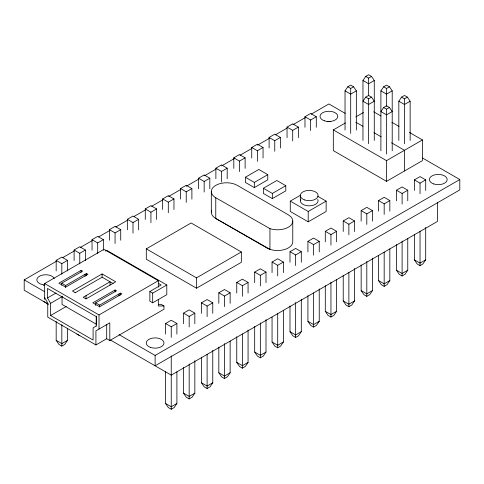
<?xml version="1.0" encoding="UTF-8"?>
<svg xmlns="http://www.w3.org/2000/svg" width="484" height="484" viewBox="0 0 484 484"><rect width="100%" height="100%" fill="white"/><g stroke="black" fill="none" stroke-linecap="round" stroke-linejoin="round"><path stroke-width="0.73" d="M67.488 328.279L67.488 340.355L64.741 344.426L61.831 346.108L58.921 344.426L56.174 340.355L56.174 321.491M345.031 130.093L345.031 90.859L347.778 86.787L350.688 85.105L353.598 86.787L356.345 90.859L356.345 130.093M362.964 140.445L362.964 80.507L365.71 76.43L368.62 74.748L371.531 76.43L374.277 80.507L374.277 140.445M365.71 97.139L362.964 101.217L368.62 104.477L374.277 101.217L371.531 97.139L368.62 95.457L365.71 97.139L368.62 98.821L371.531 97.139M380.896 150.802L380.896 90.859L383.643 86.787L386.553 85.105L389.463 86.787L392.209 90.859L392.209 150.802M176.902 371.803L176.902 403.493L174.155 407.57L171.245 409.252L168.335 407.57L165.588 403.493L165.588 371.803M383.643 107.49L380.896 111.568L386.553 114.835L392.209 111.568L389.463 107.49L386.553 105.808L383.643 107.49L386.553 109.172L389.463 107.49M194.834 360.695L194.834 393.141L192.088 397.213L189.177 398.895L186.267 397.213L183.521 393.141L183.521 367.489M398.828 140.445L398.828 101.217L401.575 97.139L404.485 95.457L407.395 97.139L410.142 101.217L410.142 140.445M212.766 350.343L212.766 382.784L210.02 386.861L207.11 388.543L204.2 386.861L201.453 382.784L201.453 357.131M230.136 341.069L230.136 372.759L227.389 376.836L224.479 378.518L221.569 376.836L218.822 372.759L218.822 347.107M248.068 329.961L248.068 362.407L245.321 366.485L242.411 368.161L239.501 366.485L236.755 362.407L236.755 336.755M266 319.609L266 352.049L263.254 356.127L260.344 357.809L257.434 356.127L254.687 352.049L254.687 326.404M283.37 310.335L283.37 342.025L280.623 346.102L277.713 347.784L274.803 346.102L272.056 342.025L272.056 317.129M301.302 299.233L301.302 331.673L298.555 335.751L295.645 337.427L292.735 335.751L289.989 331.673L289.989 306.021M319.234 288.875L319.234 321.322L316.488 325.393L313.578 327.075L310.668 325.393L307.921 321.322L307.921 295.67M336.604 279.607L336.604 311.291L333.857 315.368L330.947 317.05L328.031 315.368L325.29 311.291L325.29 285.639M354.536 268.499L354.536 300.939L351.789 305.017L348.879 306.693L345.963 305.017L343.223 300.939L343.223 275.287M372.468 258.141L372.468 290.588L369.722 294.659L366.811 296.341L363.901 294.659L361.155 290.588L361.155 264.936M389.832 248.873L389.832 280.557L387.085 284.634L384.175 286.316L381.265 284.634L378.518 280.557L378.518 255.661M407.764 238.515L407.764 270.205L405.023 274.283L402.107 275.965L399.197 274.283L396.45 270.205L396.45 244.553M425.696 227.407L425.696 259.854L422.956 263.925L420.039 265.607L417.129 263.925L414.383 259.854L414.383 234.202M347.778 86.787L350.688 88.463L353.598 86.787M365.71 76.43L368.62 78.112L371.531 76.43M56.174 270.943L56.174 260.38L61.831 257.113L67.488 260.38L67.488 270.943M74.106 260.586L74.106 250.028L79.763 246.761L85.42 250.028L85.42 260.586M92.039 250.234L92.039 239.671L97.695 236.404L103.352 239.671L103.352 250.234M109.408 240.209L109.408 229.646L115.065 226.379L120.722 229.646L120.722 240.209M127.34 229.852L127.34 219.294L132.997 216.027L138.654 219.294L138.654 229.852M145.273 219.5L145.273 208.937L150.929 205.676L156.586 208.937L156.586 219.5M162.642 209.475L162.642 198.912L168.299 195.645L173.956 198.912L173.956 209.475M180.574 199.124L180.574 188.56L186.231 185.293L191.888 188.56L191.888 199.124M198.507 188.766L198.507 178.203L204.163 174.942L209.82 178.203L209.82 188.766M215.876 178.741L215.876 168.178L221.533 164.911L227.19 168.178L227.19 178.741M233.808 168.39L233.808 157.826L239.465 154.559L245.122 157.826L245.122 168.39M251.74 158.032L251.74 147.469L257.397 144.208L263.054 147.469L263.054 158.032M269.104 148.007L269.104 137.444L274.761 134.177L280.418 137.444L280.418 148.007M287.042 137.656L287.042 127.092L292.699 123.825L298.356 127.092L298.356 137.656M304.974 127.298L304.974 116.741L310.631 113.474L316.288 116.741L316.288 127.298M43.899 301.629L48.382 304.218L24.2 290.225L24.2 279.873L56.241 261.378M62.775 257.603L74.548 250.803M80.429 247.409L92.202 240.615M98.736 236.839L109.856 230.42M115.737 227.02L127.51 220.226M134.044 216.451L145.164 210.038M151.698 206.263L162.818 199.844M168.698 196.444L180.471 189.649M186.352 186.255L198.779 179.08M204.659 175.686L216.433 168.892M221.66 165.867L234.087 158.698M239.967 155.297L251.74 148.503M257.621 145.109L269.394 138.309M275.275 134.915L287.048 128.121M292.929 124.721L305.356 117.552M311.236 114.151L328.89 103.957L345.255 113.407M356.345 90.859L350.688 94.126L345.031 90.859M374.277 80.507L368.62 83.774L362.964 80.507M56.174 260.38L61.831 263.647L67.488 260.38M74.106 250.028L79.763 253.289L85.42 250.028M92.039 239.671L97.695 242.938L103.352 239.671M109.408 229.646L115.065 232.913L120.722 229.646M127.34 219.294L132.997 222.555L138.654 219.294M145.273 208.937L150.929 212.204L156.586 208.937M162.642 198.912L168.299 202.179L173.956 198.912M180.574 188.56L186.231 191.821L191.888 188.56M198.507 178.203L204.163 181.47L209.82 178.203M215.876 168.178L221.533 171.445L227.19 168.178M233.808 157.826L239.465 161.093L245.122 157.826M251.74 147.469L257.397 150.736L263.054 147.469M269.104 137.444L274.761 140.711L280.418 137.444M287.042 127.092L292.699 130.359L298.356 127.092M304.974 116.741L310.631 120.002L316.288 116.741M44.661 299.463L44.661 283.563L103.963 249.327L158.328 280.714L158.328 287.079M383.643 86.787L386.553 88.463L389.463 86.787M105.506 251.081L106.789 250.337L166.798 284.985L166.798 294.671L152.678 302.821L149.852 301.193L149.852 291.507L161.148 284.985L158.328 283.358M61.692 283.207L82.516 271.185L81.106 270.368L58.866 283.207L65.661 287.133L87.9 274.295L86.491 273.478L65.661 285.499L61.692 283.207L61.692 285.167M392.209 90.859L386.553 94.126L380.896 90.859M245.364 177.241L258.813 169.473L267.779 174.651L267.779 179.824L254.33 187.592L245.364 182.414L245.364 177.241L254.33 182.414L267.779 174.651M409.434 132.441L422.417 139.936L422.417 160.646L386.553 181.349L333.319 150.615L333.319 129.912L345.491 122.888M355.734 116.971L363.423 112.53M96.37 325.98L93.097 327.868L93.097 340.064L50.584 315.52L50.584 303.323L47.486 297.95L55.993 293.044M401.575 97.139L404.485 98.821L407.395 97.139M50.584 303.323L62.363 296.523M110.056 285.046L110.056 281.785L83.224 297.273L86.049 298.9L115.7 281.785L102.112 273.938L72.461 291.053L75.28 292.687M146.295 248.861L191.126 222.979L241.341 251.97L241.341 262.322L196.51 288.204L146.295 259.212L146.295 248.861L196.51 277.852L241.341 251.97M75.038 292.826L102.112 277.199L113.111 283.545M410.142 101.217L404.485 104.477L398.828 101.217M263.375 188.264L276.824 180.502L285.79 185.674L285.79 190.853L272.341 198.615L263.375 193.443L263.375 188.264L272.341 193.443L285.79 185.674M50.584 315.52L66.29 306.451M95.669 302.827L116.493 290.799L115.083 289.983L92.843 302.827L99.637 306.747L121.877 293.909L120.468 293.092L99.637 305.12L95.669 302.827L95.669 305.434M317.813 196.31L326.137 201.12L326.137 211.472L308.205 221.829L290.273 211.472L290.273 201.12L300.522 195.203M44.661 283.563L99.02 314.951L158.328 280.714M67.488 340.355L61.831 343.616L56.174 340.355M149.852 291.507L152.678 293.135L166.798 284.985M333.319 129.912L386.553 160.646L422.417 139.936M290.273 201.12L308.205 211.472L326.137 201.12M44.661 297.672L47.759 303.038L47.759 317.147L95.923 344.953L106.698 338.733L109.801 340.524L163.973 309.246L163.973 305.985L161.148 304.351L158.328 304.351M165.588 334.081L165.588 323.518L171.245 320.251L176.902 323.518L176.902 334.081M183.521 323.729L183.521 313.166L189.177 309.899L194.834 313.166L194.834 323.729M201.453 313.378L201.453 302.815L207.11 299.548L212.766 302.815L212.766 313.378M218.822 303.347L218.822 292.784L224.479 289.517L230.136 292.784L230.136 303.347M236.755 292.995L236.755 282.432L242.411 279.165L248.068 282.432L248.068 292.995M254.687 282.644L254.687 272.081L260.344 268.814L266 272.081L266 282.644M272.056 272.613L272.056 262.05L277.713 258.789L283.37 262.05L283.37 272.613M289.989 262.261L289.989 251.698L295.645 248.431L301.302 251.698L301.302 262.261M307.921 251.91L307.921 241.347L313.578 238.08L319.234 241.347L319.234 251.91M325.29 241.879L325.29 231.316L330.947 228.055L336.604 231.316L336.604 241.879M343.223 231.527L343.223 220.964L348.879 217.697L354.536 220.964L354.536 231.527M361.155 221.176L361.155 210.613L366.811 207.346L372.468 210.613L372.468 221.176M378.518 211.145L378.518 200.582L384.175 197.321L389.832 200.582L389.832 211.145M396.45 200.793L396.45 190.23L402.107 186.963L407.764 190.23L407.764 200.793M414.383 190.442L414.383 179.879L420.039 176.612L425.696 179.879L425.696 190.442M165.588 323.518L171.245 326.785L176.902 323.518M183.521 313.166L189.177 316.433L194.834 313.166M201.453 302.815L207.11 306.076L212.766 302.815M218.822 292.784L224.479 296.051L230.136 292.784M236.755 282.432L242.411 285.699L248.068 282.432M254.687 272.081L260.344 275.348L266 272.081M272.056 262.05L277.713 265.317L283.37 262.05M289.989 251.698L295.645 254.965L301.302 251.698M307.921 241.347L313.578 244.614L319.234 241.347M325.29 231.316L330.947 234.583L336.604 231.316M343.223 220.964L348.879 224.231L354.536 220.964M361.155 210.613L366.811 213.88L372.468 210.613M378.518 200.582L384.175 203.849L389.832 200.582M396.45 190.23L402.107 193.497L407.764 190.23M414.383 179.879L420.039 183.146L425.696 179.879M155.11 355.45L459.8 179.54L459.8 189.891L155.11 365.807L155.11 355.45L119.106 334.668M176.902 403.493L171.245 406.76L165.588 403.493M194.834 393.141L189.177 396.408L183.521 393.141M212.766 382.784L207.11 386.05L201.453 382.784M230.136 372.759L224.479 376.026L218.822 372.759M248.068 362.407L242.411 365.674L236.755 362.407M266 352.049L260.344 355.316L254.687 352.049M283.37 342.025L277.713 345.292L272.056 342.025M301.302 331.673L295.645 334.94L289.989 331.673M319.234 321.322L313.578 324.582L307.921 321.322M336.604 311.291L330.947 314.558L325.29 311.291M354.536 300.939L348.879 304.206L343.223 300.939M372.468 290.588L366.811 293.849L361.155 290.588M389.832 280.557L384.175 283.824L378.518 280.557M407.764 270.205L402.107 273.472L396.45 270.205M425.696 259.854L420.039 263.121L414.383 259.854M163.973 305.985L158.328 305.985L158.328 299.281M215.773 197.774L269.945 228.629A15.216 8.785 0 0 0 288.313 227.238A15.216 8.785 0 0 0 290.733 216.632L288.313 214.811L237.287 185.354L234.141 183.956A15.216 8.785 0 0 0 214.46 186.219A15.216 8.785 0 0 0 215.773 197.774L215.773 218.484L266.793 247.941L269.945 249.339A15.216 8.785 0 0 0 292.772 241.728L292.772 221.025M373.727 111.828L380.872 115.948M391.907 122.319L399.046 126.445M422.49 157.996L459.8 179.54M355.794 122.18L362.939 126.306M373.975 132.677L381.114 136.797M391.502 142.792L404.485 150.288L404.485 170.997M24.2 279.873L44.492 291.586M110.6 340.107L171.245 375.124L437.409 221.454L437.409 202.227M76.853 334.075L79.763 335.757M420.039 183.146L420.039 193.709M420.039 231.431L420.039 265.607M404.485 98.821L404.485 143.712M402.107 193.497L402.107 204.06M402.107 241.026L402.107 275.965M386.553 88.463L386.553 106.196M386.553 109.172L386.553 154.063M386.553 160.646L386.553 181.349M384.175 203.849L384.175 214.412M384.175 252.134L384.175 286.316M368.62 78.112L368.62 95.844M368.62 98.821L368.62 143.712M366.811 213.88L366.811 224.443M366.811 261.408L366.811 296.341M350.688 88.463L350.688 133.36M348.879 224.231L348.879 234.794M348.879 272.516L348.879 306.693M330.947 234.583L330.947 245.146M330.947 282.118L330.947 317.05M313.578 244.614L313.578 255.171M313.578 292.899L313.578 327.075M310.631 120.002L310.631 130.565M308.205 211.472L308.205 221.829M300.328 195.536L300.328 200.715M295.645 254.965L295.645 265.528M295.645 302.494L295.645 337.427M292.699 130.359L292.699 140.917M277.713 265.317L277.713 275.88M277.713 313.602L277.713 347.784M274.761 140.711L274.761 151.274M272.341 193.443L272.341 198.615M269.945 228.629L269.945 249.339L215.773 218.484A15.216 8.785 0 0 1 211.605 210.552M260.344 275.348L260.344 285.905M260.344 322.876L260.344 357.809M257.397 150.736L257.397 161.299M254.33 182.414L254.33 187.592M242.411 285.699L242.411 296.262M242.411 333.984L242.411 368.161M239.465 161.093L239.465 171.651M224.479 296.051L224.479 306.614M224.479 343.586L224.479 378.518M221.533 171.445L221.533 182.008M211.314 191.567L211.314 212.27M207.11 306.076L207.11 316.639M207.11 354.367L207.11 388.543M204.163 181.47L204.163 192.033M196.51 277.852L196.51 288.204M189.177 316.433L189.177 326.996M189.177 363.962L189.177 398.895M186.231 191.821L186.231 202.385M171.245 326.785L171.245 337.348M171.245 355.897L171.245 409.252M168.299 202.179L168.299 212.742M152.678 293.135L152.678 302.821M150.929 212.204L150.929 222.767M132.997 222.555L132.997 233.119M120.468 293.092L120.468 295.052M119.052 293.909L119.052 295.863M115.065 232.913L115.065 243.476M115.083 289.983L115.083 291.943M109.801 340.524L109.801 322.834L95.923 330.85L95.923 344.953M106.698 324.625L106.698 338.733M102.112 273.938L102.112 277.199M99.637 305.12L99.637 307.074M99.02 314.951L99.02 329.059M97.695 242.938L97.695 253.501M96.461 316.046L96.461 324.298L62.043 304.43L62.043 296.178M96.195 326.077L96.195 316.584L47.486 288.458L47.486 297.95M86.491 273.478L86.491 275.432M86.049 295.639L86.049 298.9M85.075 274.295L85.075 276.249M81.106 270.368L81.106 272.323M79.763 253.289L79.763 263.853M65.661 285.499L65.661 287.46M61.831 263.647L61.831 274.21M61.831 324.758L61.831 346.108M44.558 284.955A8.875 5.124 0 0 1 36.844 279.873A8.875 5.124 0 0 1 44.558 274.791A8.875 5.124 0 0 1 54.293 278.548M43.421 285.276A8.875 5.124 0 0 1 44.558 285.143M317.776 199.39A8.875 5.124 0 0 1 309.203 205.839A8.875 5.124 0 0 1 300.631 199.39M327.16 121.714A8.875 5.124 0 0 1 330.626 121.714M304.763 199.977A8.875 5.124 0 0 0 318.079 195.536A8.875 5.124 0 0 0 304.763 191.101A8.875 5.124 0 0 0 304.763 199.977M324.455 120.818A8.875 5.124 0 0 0 337.771 116.384A8.875 5.124 0 0 0 324.455 111.943A8.875 5.124 0 0 0 324.455 120.818M433.846 183.974A8.875 5.124 0 0 0 447.156 179.54A8.875 5.124 0 0 0 433.846 175.099A8.875 5.124 0 0 0 433.846 183.974M150.669 347.464A8.875 5.124 0 0 0 163.985 343.029A8.875 5.124 0 0 0 150.669 338.588A8.875 5.124 0 0 0 150.669 347.464"/></g></svg>
